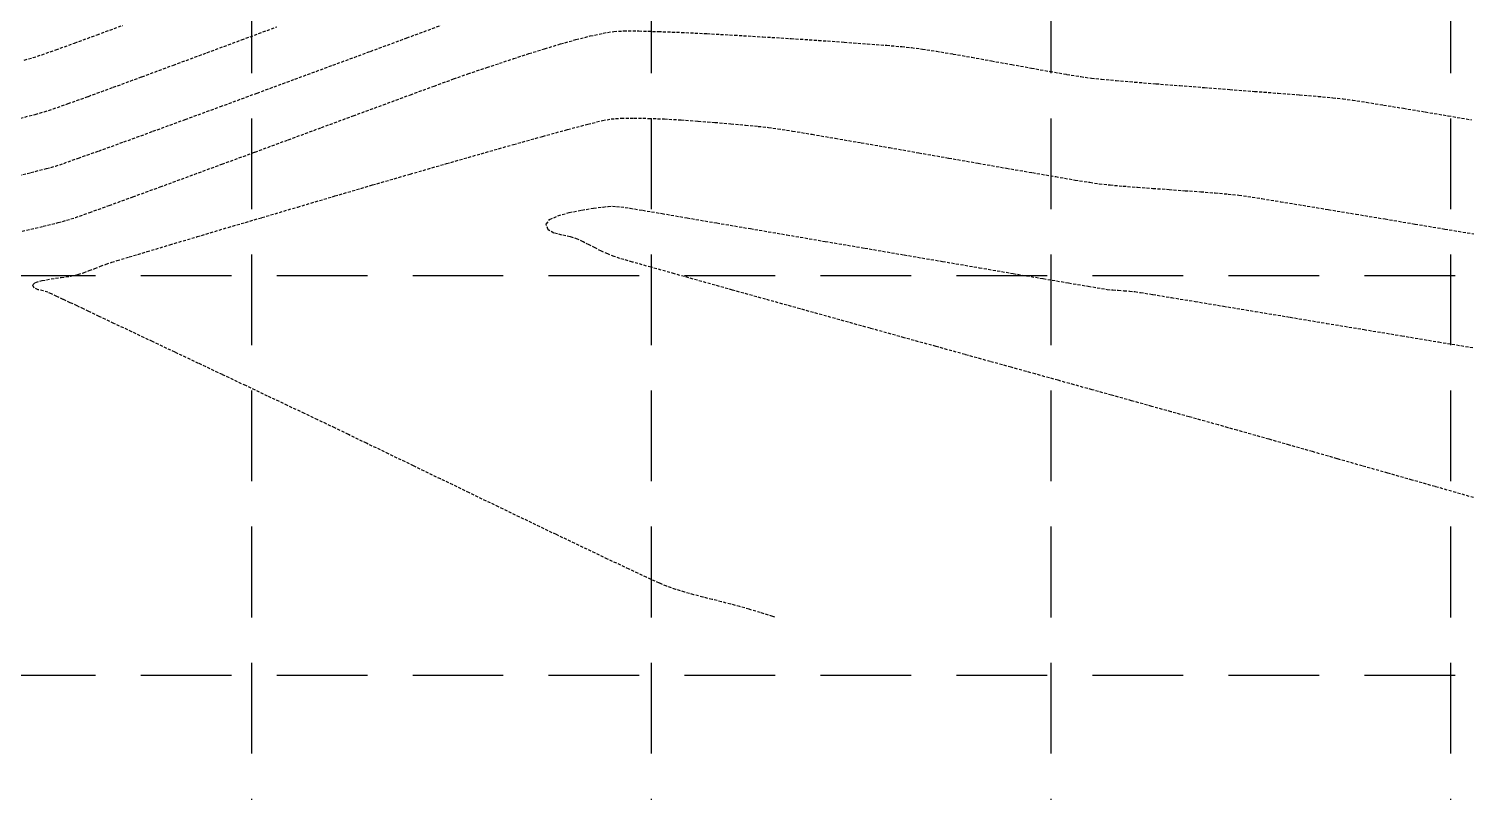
# Model space of a CAD drawing. Header units: inches. Extents: x 7994 to 10114, y 11164 to 12491.
# Drawn here: x 9730.3 to 9849.6, y 11387.6 to 11450.7 of the extents above; entities that cross this region are included whole.
import ezdxf

# ---------------------------------------------------------------- set-up
doc = ezdxf.new("R2010")
doc.units = ezdxf.units.IN
doc.header["$MEASUREMENT"] = 0
doc.linetypes.add('HIDDEN', pattern=[0.375, 0.25, -0.125])
doc.linetypes.add('x4227topo$0$HIDDEN', pattern=[0.375, 0.25, -0.125])
doc.layers.add('CONTOURS', color=43, linetype='x4227topo$0$HIDDEN')
doc.layers.add('GRID', color=254, linetype='HIDDEN')

msp = doc.modelspace()

# ---------------------------------------------------------------- linework, layer by layer
at = {"layer": 'CONTOURS', "color": 43}
for p, q in [((9734.09, 11449.51, 1232), (9735.95, 11450.19, 1232)), ((9735.95, 11450.19, 1232), (9738.07, 11450.97, 1232)), ((9747.91, 11449.77, 1231), (9750.83, 11450.85, 1231)), ((9758.57, 11448.82, 1230), (9761.57, 11449.93, 1230)), ((9761.57, 11449.93, 1230), (9764.4, 11450.97, 1230)), ((9775.57, 11449.79, 1229), (9776.75, 11450.09, 1229)), ((9776.75, 11450.09, 1229), (9777.82, 11450.33, 1229)), ((9777.82, 11450.33, 1229), (9778.71, 11450.47, 1229)), ((9778.71, 11450.47, 1229), (9779.52, 11450.51, 1229)), ((9779.52, 11450.51, 1229), (9780.77, 11450.51, 1229)), ((9780.77, 11450.51, 1229), (9782.39, 11450.46, 1229)), ((9782.39, 11450.46, 1229), (9784.29, 11450.39, 1229)), ((9784.29, 11450.39, 1229), (9786.41, 11450.29, 1229)), ((9786.41, 11450.29, 1229), (9788.69, 11450.16, 1229)), ((9788.69, 11450.16, 1229), (9791.03, 11450.02, 1229)), ((9791.03, 11450.02, 1229), (9793.37, 11449.88, 1229)), ((9731.37, 11448.54, 1232), (9732.54, 11448.95, 1232)), ((9732.54, 11448.95, 1232), (9734.09, 11449.51, 1232)), ((9745.04, 11448.71, 1231), (9747.91, 11449.77, 1231)), ((9755.46, 11447.68, 1230), (9758.57, 11448.82, 1230)), ((9771.67, 11448.63, 1229), (9772.98, 11449.04, 1229)), ((9772.98, 11449.04, 1229), (9774.29, 11449.43, 1229)), ((9774.29, 11449.43, 1229), (9775.57, 11449.79, 1229)), ((9793.37, 11449.88, 1229), (9795.64, 11449.73, 1229)), ((9795.64, 11449.73, 1229), (9797.77, 11449.58, 1229)), ((9797.77, 11449.58, 1229), (9799.67, 11449.44, 1229)), ((9799.67, 11449.44, 1229), (9801.28, 11449.32, 1229)), ((9801.28, 11449.32, 1229), (9802.53, 11449.21, 1229)), ((9802.53, 11449.21, 1229), (9803.34, 11449.13, 1229)), ((9803.34, 11449.13, 1229), (9804.23, 11449.01, 1229)), ((9804.23, 11449.01, 1229), (9805.39, 11448.83, 1229)), ((9805.39, 11448.83, 1229), (9806.78, 11448.6, 1229)), ((9729.91, 11448.1, 1232), (9730.65, 11448.3, 1232)), ((9730.65, 11448.3, 1232), (9731.37, 11448.54, 1232)), ((9739.66, 11446.72, 1231), (9742.26, 11447.68, 1231)), ((9742.26, 11447.68, 1231), (9745.04, 11448.71, 1231)), ((9752.31, 11446.52, 1230), (9755.46, 11447.68, 1230)), ((9768.2, 11447.49, 1229), (9769.24, 11447.83, 1229)), ((9769.24, 11447.83, 1229), (9770.41, 11448.22, 1229)), ((9770.41, 11448.22, 1229), (9771.67, 11448.63, 1229)), ((9806.78, 11448.6, 1229), (9808.32, 11448.33, 1229)), ((9808.32, 11448.33, 1229), (9809.95, 11448.03, 1229)), ((9809.95, 11448.03, 1229), (9811.62, 11447.73, 1229)), ((9811.62, 11447.73, 1229), (9813.25, 11447.44, 1229)), ((9737.29, 11445.85, 1231), (9739.66, 11446.72, 1231)), ((9749.19, 11445.37, 1230), (9752.31, 11446.52, 1230)), ((9763.83, 11445.95, 1229), (9765.44, 11446.54, 1229)), ((9765.44, 11446.54, 1229), (9766.63, 11446.96, 1229)), ((9766.63, 11446.96, 1229), (9767.34, 11447.21, 1229)), ((9767.34, 11447.21, 1229), (9768.2, 11447.49, 1229)), ((9813.25, 11447.44, 1229), (9814.79, 11447.16, 1229)), ((9814.79, 11447.16, 1229), (9816.18, 11446.92, 1229)), ((9816.18, 11446.92, 1229), (9817.34, 11446.73, 1229)), ((9817.34, 11446.73, 1229), (9818.22, 11446.6, 1229)), ((9818.22, 11446.6, 1229), (9819.05, 11446.52, 1229)), ((9819.05, 11446.52, 1229), (9820.26, 11446.41, 1229)), ((9820.26, 11446.41, 1229), (9821.79, 11446.28, 1229)), ((9735.23, 11445.1, 1231), (9737.29, 11445.85, 1231)), ((9746.15, 11444.25, 1230), (9749.19, 11445.37, 1230)), ((9759.62, 11444.4, 1229), (9761.87, 11445.23, 1229)), ((9761.87, 11445.23, 1229), (9763.83, 11445.95, 1229)), ((9821.79, 11446.28, 1229), (9823.57, 11446.14, 1229)), ((9823.57, 11446.14, 1229), (9825.52, 11445.99, 1229)), ((9825.52, 11445.99, 1229), (9827.57, 11445.83, 1229)), ((9827.57, 11445.83, 1229), (9829.66, 11445.67, 1229)), ((9829.66, 11445.67, 1229), (9831.72, 11445.51, 1229)), ((9831.72, 11445.51, 1229), (9833.67, 11445.36, 1229)), ((9833.67, 11445.36, 1229), (9835.44, 11445.22, 1229)), ((9835.44, 11445.22, 1229), (9836.97, 11445.1, 1229)), ((9731.58, 11443.82, 1231), (9732.31, 11444.06, 1231)), ((9732.31, 11444.06, 1231), (9733.55, 11444.5, 1231)), ((9733.55, 11444.5, 1231), (9735.23, 11445.1, 1231)), ((9743.25, 11443.19, 1230), (9746.15, 11444.25, 1230)), ((9757.14, 11443.49, 1229), (9759.62, 11444.4, 1229)), ((9836.97, 11445.1, 1229), (9838.18, 11444.99, 1229)), ((9838.18, 11444.99, 1229), (9839.01, 11444.9, 1229)), ((9839.01, 11444.9, 1229), (9839.81, 11444.79, 1229)), ((9839.81, 11444.79, 1229), (9840.96, 11444.61, 1229)), ((9840.96, 11444.61, 1229), (9842.39, 11444.38, 1229)), ((9842.39, 11444.38, 1229), (9844.04, 11444.11, 1229)), ((9844.04, 11444.11, 1229), (9845.84, 11443.81, 1229)), ((9729.6, 11443.29, 1231), (9730.83, 11443.61, 1231)), ((9730.83, 11443.61, 1231), (9731.58, 11443.82, 1231)), ((9740.57, 11442.21, 1230), (9743.25, 11443.19, 1230)), ((9754.51, 11442.52, 1229), (9757.14, 11443.49, 1229)), ((9774.88, 11442.36, 1228), (9776.55, 11442.8, 1228)), ((9776.55, 11442.8, 1228), (9777.77, 11443.1, 1228)), ((9777.77, 11443.1, 1228), (9778.47, 11443.23, 1228)), ((9778.47, 11443.23, 1228), (9779.31, 11443.29, 1228)), ((9779.31, 11443.29, 1228), (9780.36, 11443.3, 1228)), ((9780.36, 11443.3, 1228), (9781.57, 11443.28, 1228)), ((9781.57, 11443.28, 1228), (9782.89, 11443.23, 1228)), ((9782.89, 11443.23, 1228), (9784.27, 11443.15, 1228)), ((9784.27, 11443.15, 1228), (9785.69, 11443.05, 1228)), ((9785.69, 11443.05, 1228), (9787.07, 11442.95, 1228)), ((9787.07, 11442.95, 1228), (9788.39, 11442.83, 1228)), ((9788.39, 11442.83, 1228), (9789.6, 11442.72, 1228)), ((9845.84, 11443.81, 1229), (9847.74, 11443.49, 1229)), ((9847.74, 11443.49, 1229), (9849.67, 11443.16, 1229)), ((9738.16, 11441.33, 1230), (9740.57, 11442.21, 1230)), ((9751.77, 11441.51, 1229), (9754.51, 11442.52, 1229)), ((9770.4, 11441.12, 1228), (9772.81, 11441.79, 1228)), ((9772.81, 11441.79, 1228), (9774.88, 11442.36, 1228)), ((9789.6, 11442.72, 1228), (9790.65, 11442.62, 1228)), ((9790.65, 11442.62, 1228), (9791.49, 11442.53, 1228)), ((9791.49, 11442.53, 1228), (9792.26, 11442.42, 1228)), ((9792.26, 11442.42, 1228), (9793.49, 11442.23, 1228)), ((9793.49, 11442.23, 1228), (9795.1, 11441.96, 1228)), ((9795.1, 11441.96, 1228), (9797.02, 11441.63, 1228)), ((9797.02, 11441.63, 1228), (9799.18, 11441.26, 1228)), ((9734.4, 11439.99, 1230), (9736.08, 11440.58, 1230)), ((9736.08, 11440.58, 1230), (9738.16, 11441.33, 1230)), ((9746.28, 11439.49, 1229), (9749.01, 11440.49, 1229)), ((9749.01, 11440.49, 1229), (9751.77, 11441.51, 1229)), ((9767.73, 11440.36, 1228), (9770.4, 11441.12, 1228)), ((9799.18, 11441.26, 1228), (9801.51, 11440.86, 1228)), ((9801.51, 11440.86, 1228), (9803.94, 11440.43, 1228)), ((9803.94, 11440.43, 1228), (9806.41, 11440, 1228)), ((9731.76, 11439.13, 1230), (9732.5, 11439.33, 1230)), ((9732.5, 11439.33, 1230), (9733.19, 11439.56, 1230)), ((9733.19, 11439.56, 1230), (9734.4, 11439.99, 1230)), ((9743.64, 11438.52, 1229), (9746.28, 11439.49, 1229)), ((9761.84, 11438.67, 1228), (9764.86, 11439.54, 1228)), ((9764.86, 11439.54, 1228), (9767.73, 11440.36, 1228)), ((9806.41, 11440, 1228), (9808.85, 11439.57, 1228)), ((9808.85, 11439.57, 1228), (9811.18, 11439.16, 1228)), ((9728.72, 11438.37, 1230), (9730.47, 11438.8, 1230)), ((9730.47, 11438.8, 1230), (9731.76, 11439.13, 1230)), ((9741.17, 11437.61, 1229), (9743.64, 11438.52, 1229)), ((9758.74, 11437.77, 1228), (9761.84, 11438.67, 1228)), ((9811.18, 11439.16, 1228), (9813.34, 11438.79, 1228)), ((9813.34, 11438.79, 1228), (9815.26, 11438.46, 1228)), ((9815.26, 11438.46, 1228), (9816.87, 11438.18, 1228)), ((9816.87, 11438.18, 1228), (9818.09, 11437.99, 1228)), ((9818.09, 11437.99, 1228), (9818.87, 11437.87, 1228)), ((9736.95, 11436.08, 1229), (9738.91, 11436.79, 1229)), ((9738.91, 11436.79, 1229), (9741.17, 11437.61, 1229)), ((9752.55, 11435.95, 1228), (9755.62, 11436.86, 1228)), ((9755.62, 11436.86, 1228), (9758.74, 11437.77, 1228)), ((9818.87, 11437.87, 1228), (9819.76, 11437.77, 1228)), ((9819.76, 11437.77, 1228), (9820.83, 11437.68, 1228)), ((9820.83, 11437.68, 1228), (9822.03, 11437.58, 1228)), ((9822.03, 11437.58, 1228), (9823.31, 11437.49, 1228)), ((9823.31, 11437.49, 1228), (9824.64, 11437.4, 1228)), ((9824.64, 11437.4, 1228), (9825.97, 11437.3, 1228)), ((9825.97, 11437.3, 1228), (9827.26, 11437.21, 1228)), ((9827.26, 11437.21, 1228), (9828.45, 11437.12, 1228)), ((9828.45, 11437.12, 1228), (9829.52, 11437.02, 1228)), ((9829.52, 11437.02, 1228), (9830.42, 11436.93, 1228)), ((9830.42, 11436.93, 1228), (9831.15, 11436.82, 1228)), ((9831.15, 11436.82, 1228), (9832.32, 11436.64, 1228)), ((9735.34, 11435.5, 1229), (9736.95, 11436.08, 1229)), ((9749.59, 11435.08, 1228), (9752.55, 11435.95, 1228)), ((9775.01, 11435.49, 1227), (9776.05, 11435.7, 1227)), ((9776.05, 11435.7, 1227), (9777.03, 11435.85, 1227)), ((9777.03, 11435.85, 1227), (9777.81, 11435.95, 1227)), ((9777.81, 11435.95, 1227), (9778.23, 11436, 1227)), ((9778.23, 11436, 1227), (9778.58, 11436.01, 1227)), ((9778.58, 11436.01, 1227), (9778.93, 11436, 1227)), ((9778.93, 11436, 1227), (9779.28, 11435.96, 1227)), ((9779.28, 11435.96, 1227), (9779.63, 11435.92, 1227)), ((9779.63, 11435.92, 1227), (9780.05, 11435.85, 1227)), ((9780.05, 11435.85, 1227), (9781.09, 11435.68, 1227)), ((9781.09, 11435.68, 1227), (9782.69, 11435.41, 1227)), ((9832.32, 11436.64, 1228), (9833.86, 11436.39, 1228)), ((9833.86, 11436.39, 1228), (9835.71, 11436.09, 1228)), ((9835.71, 11436.09, 1228), (9837.81, 11435.74, 1228)), ((9837.81, 11435.74, 1228), (9840.1, 11435.36, 1228)), ((9731.48, 11434.36, 1229), (9732.73, 11434.66, 1229)), ((9732.73, 11434.66, 1229), (9733.43, 11434.85, 1229)), ((9733.43, 11434.85, 1229), (9734.15, 11435.08, 1229)), ((9734.15, 11435.08, 1229), (9735.34, 11435.5, 1229)), ((9746.79, 11434.26, 1228), (9749.59, 11435.08, 1228)), ((9773.11, 11434.53, 1227), (9773.39, 11434.91, 1227)), ((9773.26, 11434.07, 1227), (9773.11, 11434.53, 1227)), ((9773.39, 11434.91, 1227), (9774.08, 11435.23, 1227)), ((9774.08, 11435.23, 1227), (9775.01, 11435.49, 1227)), ((9782.69, 11435.41, 1227), (9784.76, 11435.05, 1227)), ((9784.76, 11435.05, 1227), (9787.22, 11434.63, 1227)), ((9787.22, 11434.63, 1227), (9790, 11434.16, 1227)), ((9840.1, 11435.36, 1228), (9842.51, 11434.96, 1228)), ((9842.51, 11434.96, 1228), (9844.99, 11434.54, 1228)), ((9844.99, 11434.54, 1228), (9847.46, 11434.13, 1228)), ((9729.74, 11433.95, 1229), (9731.48, 11434.36, 1229)), ((9741.98, 11432.83, 1228), (9744.24, 11433.5, 1228)), ((9744.24, 11433.5, 1228), (9746.79, 11434.26, 1228)), ((9773.74, 11433.8, 1227), (9773.26, 11434.07, 1227)), ((9774.4, 11433.63, 1227), (9773.74, 11433.8, 1227)), ((9775.1, 11433.49, 1227), (9774.4, 11433.63, 1227)), ((9775.71, 11433.29, 1227), (9775.1, 11433.49, 1227)), ((9776.16, 11433.07, 1227), (9775.71, 11433.29, 1227)), ((9790, 11434.16, 1227), (9793.02, 11433.65, 1227)), ((9793.02, 11433.65, 1227), (9796.2, 11433.1, 1227)), ((9847.46, 11434.13, 1228), (9849.87, 11433.72, 1228)), ((9738.6, 11431.82, 1228), (9740.08, 11432.26, 1228)), ((9740.08, 11432.26, 1228), (9741.98, 11432.83, 1228)), ((9776.65, 11432.82, 1227), (9776.16, 11433.07, 1227)), ((9777.15, 11432.57, 1227), (9776.65, 11432.82, 1227)), ((9777.67, 11432.31, 1227), (9777.15, 11432.57, 1227)), ((9778.2, 11432.07, 1227), (9777.67, 11432.31, 1227)), ((9778.73, 11431.86, 1227), (9778.2, 11432.07, 1227)), ((9796.2, 11433.1, 1227), (9799.46, 11432.55, 1227)), ((9799.46, 11432.55, 1227), (9802.72, 11431.99, 1227)), ((9735.3, 11430.69, 1228), (9735.76, 11430.86, 1228)), ((9735.76, 11430.86, 1228), (9736.23, 11431.05, 1228)), ((9736.23, 11431.05, 1228), (9736.69, 11431.22, 1228)), ((9736.69, 11431.22, 1228), (9737.16, 11431.38, 1228)), ((9737.16, 11431.38, 1228), (9737.6, 11431.52, 1228)), ((9737.6, 11431.52, 1228), (9738.6, 11431.82, 1228)), ((9779.21, 11431.7, 1227), (9778.73, 11431.86, 1227)), ((9780.25, 11431.4, 1227), (9779.21, 11431.7, 1227)), ((9781.78, 11430.97, 1227), (9780.25, 11431.4, 1227)), ((9783.71, 11430.43, 1227), (9781.78, 11430.97, 1227)), ((9802.72, 11431.99, 1227), (9805.9, 11431.45, 1227)), ((9805.9, 11431.45, 1227), (9808.94, 11430.93, 1227)), ((9808.94, 11430.93, 1227), (9811.74, 11430.45, 1227)), ((9730.62, 11429.51, 1228), (9730.85, 11429.71, 1228)), ((9730.85, 11429.71, 1228), (9731.4, 11429.87, 1228)), ((9731.4, 11429.87, 1228), (9732.15, 11430, 1228)), ((9732.15, 11430, 1228), (9732.98, 11430.12, 1228)), ((9732.98, 11430.12, 1228), (9733.76, 11430.24, 1228)), ((9733.76, 11430.24, 1228), (9734.36, 11430.36, 1228)), ((9734.36, 11430.36, 1228), (9734.83, 11430.52, 1228)), ((9734.83, 11430.52, 1228), (9735.3, 11430.69, 1228)), ((9785.98, 11429.79, 1227), (9783.71, 11430.43, 1227)), ((9788.52, 11429.08, 1227), (9785.98, 11429.79, 1227)), ((9811.74, 11430.45, 1227), (9814.23, 11430.03, 1227)), ((9814.23, 11430.03, 1227), (9816.33, 11429.67, 1227)), ((9816.33, 11429.67, 1227), (9817.96, 11429.4, 1227)), ((9730.74, 11429.25, 1228), (9730.62, 11429.51, 1228)), ((9731.07, 11429.11, 1228), (9730.74, 11429.25, 1228)), ((9731.5, 11429.02, 1228), (9731.07, 11429.11, 1228)), ((9731.88, 11428.9, 1228), (9731.5, 11429.02, 1228)), ((9732.18, 11428.76, 1228), (9731.88, 11428.9, 1228)), ((9732.62, 11428.56, 1228), (9732.18, 11428.76, 1228)), ((9733.15, 11428.31, 1228), (9732.62, 11428.56, 1228)), ((9791.26, 11428.32, 1227), (9788.52, 11429.08, 1227)), ((9817.96, 11429.4, 1227), (9819.05, 11429.21, 1227)), ((9819.05, 11429.21, 1227), (9819.51, 11429.14, 1227)), ((9819.51, 11429.14, 1227), (9819.98, 11429.09, 1227)), ((9819.98, 11429.09, 1227), (9820.44, 11429.06, 1227)), ((9820.44, 11429.06, 1227), (9820.9, 11429.03, 1227)), ((9820.9, 11429.03, 1227), (9821.36, 11429, 1227)), ((9821.36, 11429, 1227), (9821.82, 11428.95, 1227)), ((9821.82, 11428.95, 1227), (9822.27, 11428.88, 1227)), ((9822.27, 11428.88, 1227), (9823.29, 11428.72, 1227)), ((9823.29, 11428.72, 1227), (9824.83, 11428.46, 1227)), ((9824.83, 11428.46, 1227), (9826.8, 11428.14, 1227)), ((9733.73, 11428.04, 1228), (9733.15, 11428.31, 1228)), ((9734.3, 11427.77, 1228), (9733.73, 11428.04, 1228)), ((9734.83, 11427.52, 1228), (9734.3, 11427.77, 1228)), ((9735.27, 11427.31, 1228), (9734.83, 11427.52, 1228)), ((9736.13, 11426.9, 1228), (9735.27, 11427.31, 1228)), ((9794.12, 11427.53, 1227), (9791.26, 11428.32, 1227)), ((9797.03, 11426.72, 1227), (9794.12, 11427.53, 1227)), ((9826.8, 11428.14, 1227), (9829.14, 11427.75, 1227)), ((9829.14, 11427.75, 1227), (9831.78, 11427.31, 1227)), ((9831.78, 11427.31, 1227), (9834.65, 11426.84, 1227)), ((9737.34, 11426.33, 1228), (9736.13, 11426.9, 1228)), ((9738.83, 11425.63, 1228), (9737.34, 11426.33, 1228)), ((9799.92, 11425.92, 1227), (9797.03, 11426.72, 1227)), ((9834.65, 11426.84, 1227), (9837.67, 11426.33, 1227)), ((9837.67, 11426.33, 1227), (9840.77, 11425.82, 1227)), ((9740.54, 11424.82, 1228), (9738.83, 11425.63, 1228)), ((9802.72, 11425.14, 1227), (9799.92, 11425.92, 1227)), ((9805.36, 11424.42, 1227), (9802.72, 11425.14, 1227)), ((9840.77, 11425.82, 1227), (9843.89, 11425.3, 1227)), ((9843.89, 11425.3, 1227), (9846.94, 11424.79, 1227)), ((9742.4, 11423.94, 1228), (9740.54, 11424.82, 1228)), ((9744.35, 11423.02, 1228), (9742.4, 11423.94, 1228)), ((9807.76, 11423.75, 1227), (9805.36, 11424.42, 1227)), ((9809.85, 11423.17, 1227), (9807.76, 11423.75, 1227)), ((9846.94, 11424.79, 1227), (9849.87, 11424.31, 1227)), ((9746.32, 11422.09, 1228), (9744.35, 11423.02, 1228)), ((9811.57, 11422.7, 1227), (9809.85, 11423.17, 1227)), ((9812.83, 11422.35, 1227), (9811.57, 11422.7, 1227)), ((9748.25, 11421.18, 1228), (9746.32, 11422.09, 1228)), ((9813.57, 11422.15, 1227), (9812.83, 11422.35, 1227)), ((9814.37, 11421.92, 1227), (9813.57, 11422.15, 1227)), ((9815.46, 11421.62, 1227), (9814.37, 11421.92, 1227)), ((9816.78, 11421.25, 1227), (9815.46, 11421.62, 1227)), ((9750.06, 11420.32, 1228), (9748.25, 11421.18, 1228)), ((9751.71, 11419.54, 1228), (9750.06, 11420.32, 1228)), ((9818.27, 11420.84, 1227), (9816.78, 11421.25, 1227)), ((9819.88, 11420.39, 1227), (9818.27, 11420.84, 1227)), ((9821.54, 11419.93, 1227), (9819.88, 11420.39, 1227)), ((9753.11, 11418.87, 1228), (9751.71, 11419.54, 1228)), ((9823.21, 11419.46, 1227), (9821.54, 11419.93, 1227)), ((9824.81, 11419.02, 1227), (9823.21, 11419.46, 1227)), ((9826.31, 11418.6, 1227), (9824.81, 11419.02, 1227)), ((9754.2, 11418.36, 1228), (9753.11, 11418.87, 1228)), ((9754.93, 11418.01, 1228), (9754.2, 11418.36, 1228)), ((9755.62, 11417.68, 1228), (9754.93, 11418.01, 1228)), ((9827.63, 11418.23, 1227), (9826.31, 11418.6, 1227)), ((9828.72, 11417.93, 1227), (9827.63, 11418.23, 1227)), ((9829.52, 11417.7, 1227), (9828.72, 11417.93, 1227)), ((9830.28, 11417.49, 1227), (9829.52, 11417.7, 1227)), ((9756.75, 11417.14, 1228), (9755.62, 11417.68, 1228)), ((9758.25, 11416.41, 1228), (9756.75, 11417.14, 1228)), ((9831.43, 11417.16, 1227), (9830.28, 11417.49, 1227)), ((9832.89, 11416.75, 1227), (9831.43, 11417.16, 1227)), ((9834.6, 11416.26, 1227), (9832.89, 11416.75, 1227)), ((9760.07, 11415.54, 1228), (9758.25, 11416.41, 1228)), ((9762.13, 11414.54, 1228), (9760.07, 11415.54, 1228)), ((9836.51, 11415.72, 1227), (9834.6, 11416.26, 1227)), ((9838.54, 11415.14, 1227), (9836.51, 11415.72, 1227)), ((9764.38, 11413.46, 1228), (9762.13, 11414.54, 1228)), ((9840.63, 11414.54, 1227), (9838.54, 11415.14, 1227)), ((9842.73, 11413.95, 1227), (9840.63, 11414.54, 1227)), ((9766.75, 11412.32, 1228), (9764.38, 11413.46, 1228)), ((9844.76, 11413.37, 1227), (9842.73, 11413.95, 1227)), ((9846.66, 11412.83, 1227), (9844.76, 11413.37, 1227)), ((9769.17, 11411.15, 1228), (9766.75, 11412.32, 1228)), ((9848.38, 11412.34, 1227), (9846.66, 11412.83, 1227)), ((9849.84, 11411.92, 1227), (9848.38, 11412.34, 1227)), ((9771.59, 11409.99, 1228), (9769.17, 11411.15, 1228)), ((9773.95, 11408.86, 1228), (9771.59, 11409.99, 1228)), ((9776.17, 11407.8, 1228), (9773.95, 11408.86, 1228)), ((9778.19, 11406.84, 1228), (9776.17, 11407.8, 1228)), ((9779.96, 11406.01, 1228), (9778.19, 11406.84, 1228)), ((9781.41, 11405.33, 1228), (9779.96, 11406.01, 1228)), ((9782.47, 11404.85, 1228), (9781.41, 11405.33, 1228)), ((9783.08, 11404.59, 1228), (9782.47, 11404.85, 1228)), ((9783.82, 11404.33, 1228), (9783.08, 11404.59, 1228)), ((9784.57, 11404.1, 1228), (9783.82, 11404.33, 1228)), ((9785.32, 11403.89, 1228), (9784.57, 11404.1, 1228)), ((9786.08, 11403.69, 1228), (9785.32, 11403.89, 1228)), ((9786.84, 11403.5, 1228), (9786.08, 11403.69, 1228)), ((9787.61, 11403.31, 1228), (9786.84, 11403.5, 1228)), ((9788.37, 11403.11, 1228), (9787.61, 11403.31, 1228)), ((9789.13, 11402.91, 1228), (9788.37, 11403.11, 1228)), ((9789.89, 11402.69, 1228), (9789.13, 11402.91, 1228)), ((9790.82, 11402.41, 1228), (9789.89, 11402.69, 1228)), ((9791.86, 11402.09, 1228), (9790.82, 11402.41, 1228)), ((9792.02, 11402.04, 1228), (9791.86, 11402.09, 1228))]:
    msp.add_line(p, q, dxfattribs=at)
at = {"layer": 'GRID', "color": 253, "linetype": 'HIDDEN', "ltscale": 30}
for p, q in [((9748.72, 12455.77), (9748.72, 11298)), ((9781.79, 12455.77), (9781.79, 11298)), ((9814.87, 12455.77), (9814.87, 11298)), ((9847.94, 12455.77), (9847.94, 11298)), ((8029.56, 11430.3), (10080.21, 11430.3)), ((8029.56, 11397.23), (10080.21, 11397.23))]:
    msp.add_line(p, q, dxfattribs=at)

doc.saveas('drawing.dxf')
